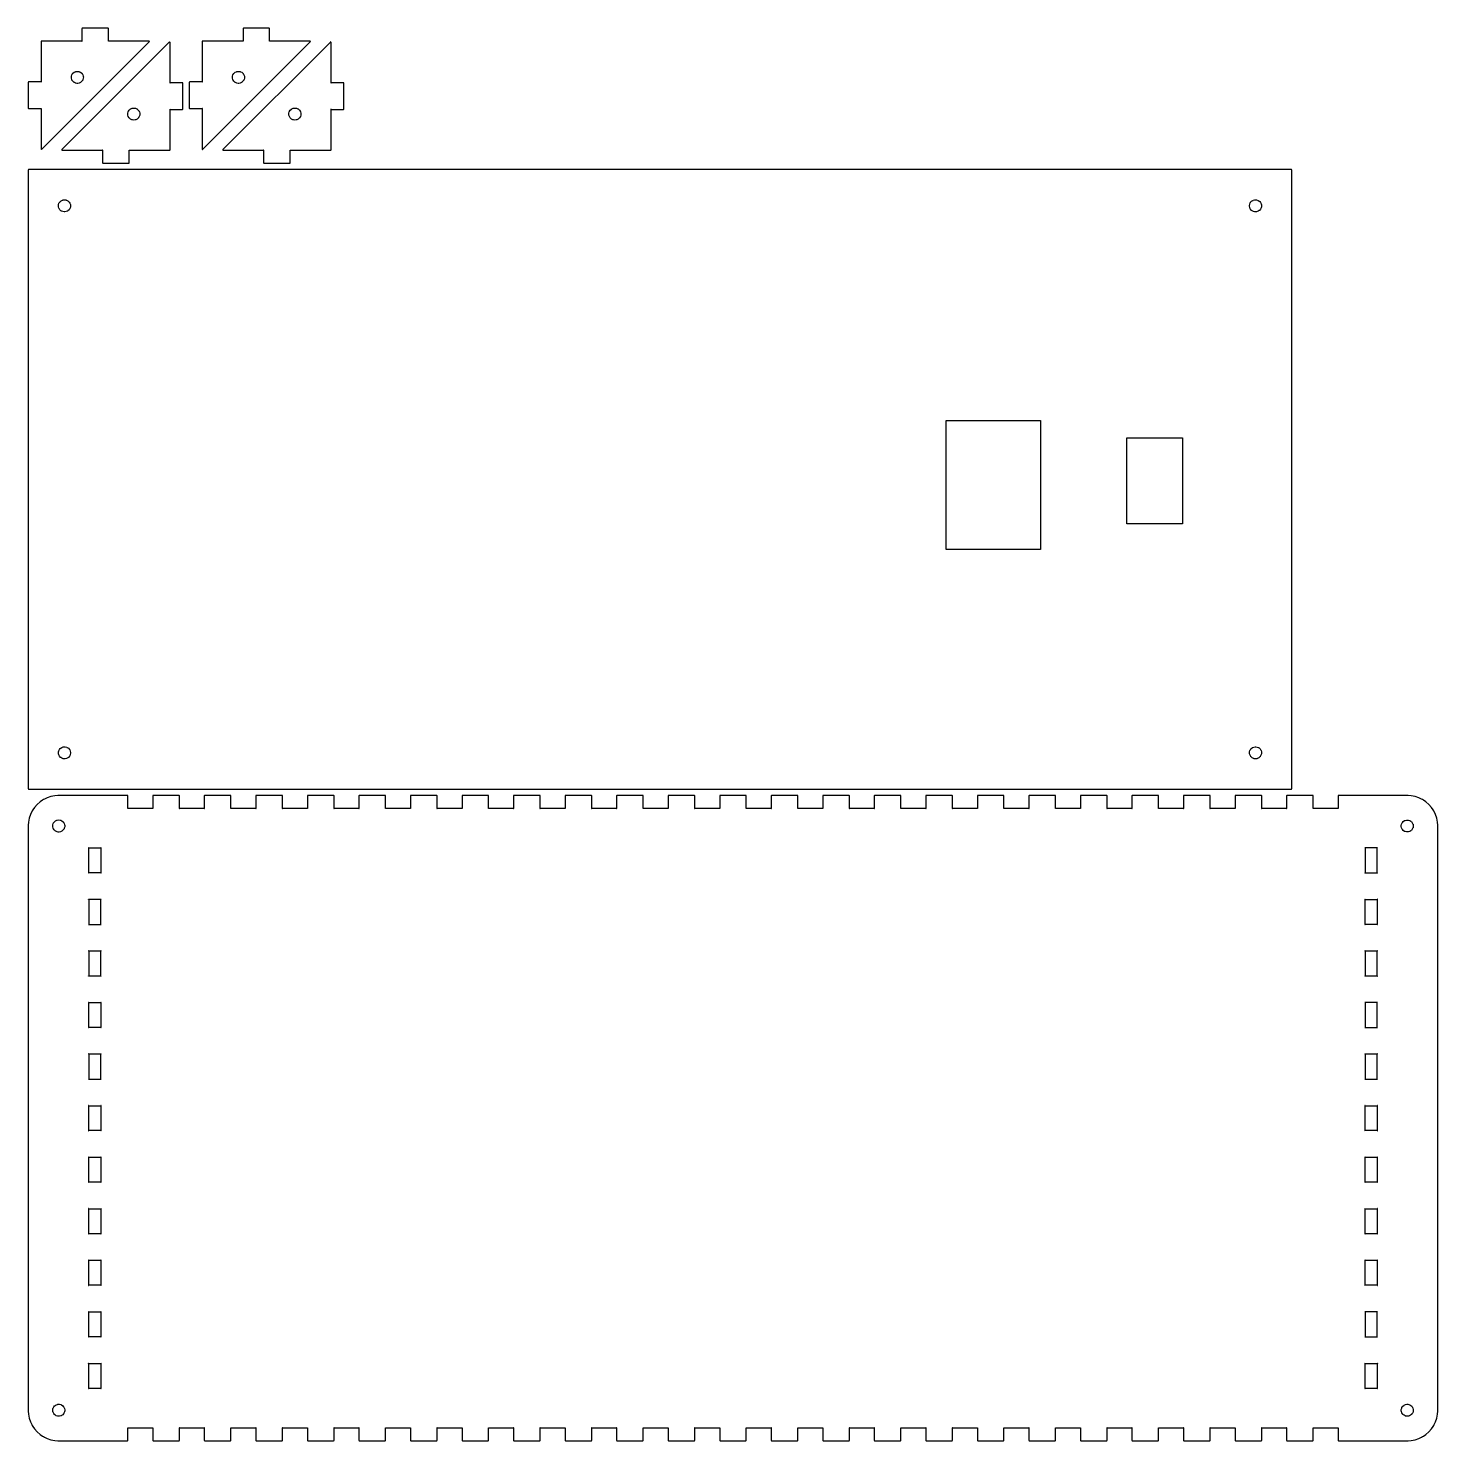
# Model space of a CAD drawing. Header units: millimetres. Extents: x 10 to 462, y 10 to 594.
# Drawn here: x 10 to 338.2, y 265.1 to 593.9 of the extents above; entities that cross this region are included whole.
import ezdxf

# ---------------------------------------------------------------- set-up
doc = ezdxf.new("R2010")
doc.units = ezdxf.units.MM
doc.layers.get('0').update_dxf_attribs({"linetype": 'CONTINUOUS'})

msp = doc.modelspace()

# ---------------------------------------------------------------- linework, layer by layer
for points in [[(13.0101, 581.399), (13.0004, 581.399), (10.0996, 581.399), (10.0817, 581.399), (10.0294, 581.371), (10.0004, 581.318), (10.0004, 581.3), (10.0004, 575.299), (10.0004, 575.285), (10.0294, 575.229), (10.0817, 575.201), (10.0996, 575.201), (13.0004, 575.201), (13.0004, 575.211), (13.0142, 575.243), (13.0376, 575.239), (13.0418, 575.215), (13.0101, 575.201), (13.0004, 575.201), (13.0004, 565.799), (13.0004, 565.785), (13.0294, 565.729), (13.0817, 565.7), (13.0996, 565.7), (13.1175, 565.7), (13.1658, 565.725), (13.1713, 565.729), (38.1702, 590.73), (38.1744, 590.733), (38.1991, 590.783), (38.1991, 590.8), (38.1991, 590.818), (38.1702, 590.871), (38.1166, 590.899), (38.1, 590.899), (28.7004, 590.899), (28.7004, 593.799), (28.7004, 593.82), (28.6701, 593.87), (28.6163, 593.901), (28.5998, 593.901), (22.5998, 593.901), (22.5819, 593.901), (22.5296, 593.87), (22.5006, 593.82), (22.5006, 593.799), (22.5006, 590.899), (22.5006, 590.889), (22.5144, 590.86), (22.5378, 590.864), (22.5419, 590.885), (22.5103, 590.899), (22.5006, 590.899), (13.0996, 590.899), (13.0817, 590.899), (13.0294, 590.871), (13.0004, 590.818), (13.0004, 590.8), (13.0004, 581.399), (13.0004, 581.392), (13.0142, 581.36), (13.0376, 581.364), (13.0418, 581.385)], [(50.6084, 590.899), (50.5905, 590.899), (50.5368, 590.871), (50.5079, 590.818), (50.5079, 590.8), (50.5079, 581.399), (50.5174, 581.399), (50.5492, 581.385), (50.5449, 581.364), (50.5217, 581.36), (50.5079, 581.392), (50.5079, 581.399), (47.6084, 581.399), (47.5904, 581.399), (47.5368, 581.371), (47.5079, 581.318), (47.5079, 581.3), (47.5079, 575.299), (47.5079, 575.285), (47.5368, 575.229), (47.5904, 575.201), (47.6084, 575.201), (50.5079, 575.201), (50.5079, 565.799), (50.5079, 565.785), (50.5368, 565.729), (50.5905, 565.7), (50.6084, 565.7), (50.625, 565.7), (50.6734, 565.725), (50.6786, 565.729), (75.6789, 590.73), (75.6832, 590.733), (75.7079, 590.783), (75.7079, 590.8), (75.7079, 590.818), (75.6789, 590.871), (75.6253, 590.899), (75.6087, 590.899), (66.2079, 590.899), (66.2079, 590.889), (66.1928, 590.86), (66.1705, 590.864), (66.1652, 590.885), (66.197, 590.899), (66.2079, 590.899), (66.2079, 593.799), (66.2079, 593.82), (66.179, 593.87), (66.125, 593.901), (66.1088, 593.901), (60.1087, 593.901), (60.0908, 593.901), (60.0371, 593.87), (60.0082, 593.82), (60.0082, 593.799), (60.0082, 590.899)], [(33.4078, 562.501), (33.4243, 562.501), (33.478, 562.529), (33.5084, 562.585), (33.5084, 562.599), (33.5084, 565.499), (42.908, 565.499), (42.9246, 565.499), (42.9782, 565.531), (43.0086, 565.584), (43.0086, 565.602), (43.0086, 575), (45.908, 575), (45.9246, 575), (45.9782, 575.028), (46.0086, 575.084), (46.0086, 575.098), (46.0086, 581.099), (46.0086, 581.12), (45.9782, 581.17), (45.9246, 581.201), (45.908, 581.201), (43.0086, 581.201), (43.0086, 590.599), (43.0086, 590.617), (42.9782, 590.67), (42.9246, 590.702), (42.908, 590.702), (42.89, 590.702), (42.8417, 590.677), (42.8378, 590.67), (17.8373, 565.672), (17.8318, 565.665), (17.8084, 565.616), (17.8084, 565.602), (17.8084, 565.584), (17.8373, 565.531), (17.8911, 565.499), (17.909, 565.499), (27.3086, 565.499), (27.3086, 562.599), (27.3086, 562.585), (27.3375, 562.529), (27.3899, 562.501), (27.4078, 562.501)], [(28.6577, 590.885), (28.6618, 590.864), (28.6852, 590.86), (28.7004, 590.889), (28.7004, 590.899), (28.6894, 590.899)], [(64.8451, 562.529), (64.8988, 562.501), (64.9168, 562.501), (70.9164, 562.501), (70.933, 562.501), (70.987, 562.529), (71.0173, 562.585), (71.0173, 562.599), (71.0173, 565.499), (71.0173, 565.51), (71.0022, 565.542), (70.9785, 565.538), (70.9747, 565.517), (71.0061, 565.499), (71.0173, 565.499), (80.4168, 565.499), (80.4333, 565.499), (80.487, 565.531), (80.5159, 565.584), (80.5159, 565.602), (80.5159, 575), (80.5159, 575.01), (80.5007, 575.042), (80.4788, 575.038), (80.4732, 575.014), (80.5049, 575), (80.5159, 575), (83.4168, 575), (83.4334, 575), (83.487, 575.028), (83.5159, 575.084), (83.5159, 575.098), (83.5159, 581.099), (83.5159, 581.12), (83.487, 581.17), (83.4334, 581.201), (83.4168, 581.201), (80.5159, 581.201), (80.5159, 590.599), (80.5159, 590.617), (80.487, 590.67), (80.4333, 590.702), (80.4168, 590.702), (80.3988, 590.702), (80.3508, 590.677), (80.3465, 590.67), (55.3462, 565.672), (55.3406, 565.665), (55.3173, 565.616), (55.3173, 565.602), (55.3173, 565.584), (55.3462, 565.531), (55.3985, 565.499), (55.4164, 565.499), (64.8159, 565.499), (64.8159, 562.599), (64.8159, 562.585)], [(60.022, 590.86), (60.0452, 590.864), (60.0495, 590.885), (60.0177, 590.899), (60.0082, 590.899), (60.0082, 590.889)], [(21.8915, 583.791), (22.1905, 583.646), (22.4469, 583.434), (22.491, 583.382), (22.5351, 583.332), (22.7059, 583.046), (22.8093, 582.732), (22.8189, 582.665), (22.8286, 582.598), (22.8189, 582.267), (22.7349, 581.946), (22.7073, 581.886), (22.6784, 581.826), (22.491, 581.551), (22.2457, 581.325), (22.1905, 581.29), (22.1341, 581.251), (21.8267, 581.124), (21.5319, 581.067), (21.434, 581.067), (21.3348, 581.067), (21.0385, 581.124), (20.7326, 581.251), (20.6761, 581.29), (20.6196, 581.325), (20.3743, 581.551), (20.1869, 581.826), (20.1593, 581.886), (20.1304, 581.946), (20.0463, 582.267), (20.0381, 582.598), (20.0477, 582.665), (20.0574, 582.732), (20.1593, 583.046), (20.3316, 583.332), (20.3757, 583.382), (20.4184, 583.434), (20.6761, 583.646), (20.9737, 583.791), (21.0385, 583.808), (21.1019, 583.83), (21.4326, 583.868), (21.7634, 583.83), (21.8281, 583.808)], [(57.8831, 581.551), (57.6957, 581.826), (57.6682, 581.886), (57.6393, 581.946), (57.555, 582.267), (57.5469, 582.598), (57.5564, 582.665), (57.5649, 582.732), (57.6682, 583.046), (57.839, 583.332), (57.8831, 583.382), (57.9272, 583.434), (58.1836, 583.646), (58.4824, 583.791), (58.5474, 583.808), (58.6109, 583.83), (58.9414, 583.868), (59.2709, 583.83), (59.3355, 583.808), (59.399, 583.791), (59.6981, 583.646), (59.9556, 583.434), (59.9997, 583.382), (60.0424, 583.332), (60.2149, 583.046), (60.3179, 582.732), (60.3278, 582.665), (60.3359, 582.598), (60.3264, 582.267), (60.2425, 581.946), (60.2149, 581.886), (60.1857, 581.826), (59.9983, 581.551), (59.7546, 581.325), (59.6981, 581.29), (59.6417, 581.251), (59.3355, 581.124), (59.0391, 581.067), (58.9414, 581.067), (58.8423, 581.067), (58.5459, 581.124), (58.2415, 581.251), (58.1851, 581.29), (58.1283, 581.325)], [(43.0086, 581.201), (42.9976, 581.201), (42.9659, 581.187), (42.9701, 581.163), (42.9934, 581.159), (43.0086, 581.191)], [(80.4788, 581.163), (80.5007, 581.159), (80.5159, 581.191), (80.5159, 581.201), (80.5049, 581.201), (80.4732, 581.187)], [(35.8757, 574.456), (35.96, 574.132), (35.9696, 573.8), (35.9615, 573.733), (35.9516, 573.666), (35.8482, 573.352), (35.6761, 573.07), (35.6334, 573.017), (35.5893, 572.968), (35.3314, 572.756), (35.0325, 572.608), (34.9691, 572.59), (34.9043, 572.572), (34.575, 572.534), (34.2442, 572.572), (34.1809, 572.59), (34.1161, 572.608), (33.8171, 572.756), (33.5607, 572.968), (33.5166, 573.017), (33.4725, 573.07), (33.3003, 573.352), (33.1983, 573.666), (33.1887, 573.733), (33.179, 573.8), (33.1887, 574.132), (33.2727, 574.456), (33.3017, 574.516), (33.3292, 574.576), (33.5166, 574.851), (33.7619, 575.074), (33.8184, 575.109), (33.8749, 575.148), (34.1795, 575.278), (34.4758, 575.335), (34.575, 575.335), (34.6728, 575.335), (34.9691, 575.278), (35.275, 575.148), (35.3314, 575.109), (35.3882, 575.074), (35.632, 574.851), (35.8193, 574.576), (35.8482, 574.516)], [(42.9701, 575.038), (42.9659, 575.014), (42.9976, 575), (43.0086, 575), (43.0086, 575.01), (42.9934, 575.042)], [(50.5079, 575.211), (50.5079, 575.201), (50.5174, 575.201), (50.5492, 575.215), (50.5449, 575.239), (50.5217, 575.243)], [(73.1407, 574.851), (73.328, 574.576), (73.357, 574.516), (73.3848, 574.456), (73.4688, 574.132), (73.4783, 573.8), (73.4688, 573.733), (73.4589, 573.666), (73.3559, 573.352), (73.1848, 573.07), (73.1407, 573.017), (73.0966, 572.968), (72.8405, 572.756), (72.5413, 572.608), (72.4778, 572.59), (72.4133, 572.572), (72.0824, 572.534), (71.7532, 572.572), (71.6897, 572.59), (71.6248, 572.608), (71.326, 572.756), (71.0681, 572.968), (71.0255, 573.017), (70.9814, 573.07), (70.8092, 573.352), (70.7072, 573.666), (70.6974, 573.733), (70.6878, 573.8), (70.6974, 574.132), (70.7817, 574.456), (70.8106, 574.516), (70.8381, 574.576), (71.024, 574.851), (71.2692, 575.074), (71.326, 575.109), (71.3825, 575.148), (71.6883, 575.278), (71.9847, 575.335), (72.0838, 575.335), (72.1815, 575.335), (72.4764, 575.278), (72.7837, 575.148), (72.8405, 575.109), (72.8969, 575.074)], [(27.3182, 565.499), (27.3499, 565.517), (27.3458, 565.538), (27.3224, 565.542), (27.3086, 565.51), (27.3086, 565.499)], [(33.4973, 565.499), (33.5084, 565.499), (33.5084, 565.51), (33.4932, 565.542), (33.4698, 565.538), (33.4657, 565.517)], [(64.8257, 565.499), (64.8575, 565.517), (64.8533, 565.538), (64.83, 565.542), (64.8159, 565.51), (64.8159, 565.499)], [(304.17, 416.832), (304.201, 416.885), (304.201, 416.902), (304.201, 560.899), (304.201, 560.917), (304.17, 560.97), (304.117, 560.998), (304.1, 560.998), (10.0996, 560.998), (10.0817, 560.998), (10.0294, 560.97), (10.0004, 560.917), (10.0004, 560.899), (10.0004, 416.902), (10.0004, 416.885), (10.0294, 416.832), (10.0817, 416.8), (10.0996, 416.8), (304.1, 416.8), (304.117, 416.8)], [(19.1905, 553.745), (19.4469, 553.533), (19.491, 553.484), (19.5351, 553.434), (19.706, 553.148), (19.8093, 552.835), (19.8189, 552.764), (19.8286, 552.7), (19.8189, 552.369), (19.7349, 552.048), (19.7073, 551.984), (19.6784, 551.924), (19.491, 551.649), (19.2471, 551.427), (19.1905, 551.388), (19.1341, 551.353), (18.8268, 551.226), (18.5319, 551.166), (18.434, 551.166), (18.3348, 551.166), (18.0385, 551.226), (17.7326, 551.353), (17.6761, 551.388), (17.6196, 551.427), (17.3743, 551.649), (17.1869, 551.924), (17.1593, 551.984), (17.1304, 552.048), (17.0463, 552.369), (17.0381, 552.7), (17.0477, 552.764), (17.0574, 552.835), (17.1593, 553.148), (17.3316, 553.434), (17.3757, 553.484), (17.4184, 553.533), (17.6761, 553.745), (17.9737, 553.893), (18.0385, 553.911), (18.1019, 553.928), (18.4326, 553.967), (18.7634, 553.928), (18.8281, 553.911), (18.8915, 553.893)], [(294.589, 553.325), (294.624, 553.381), (294.849, 553.625), (295.123, 553.812), (295.185, 553.84), (295.246, 553.868), (295.567, 553.953), (295.898, 553.963), (295.965, 553.953), (296.032, 553.942), (296.347, 553.84), (296.632, 553.667), (296.683, 553.625), (296.733, 553.582), (296.944, 553.325), (297.09, 553.025), (297.109, 552.962), (297.129, 552.898), (297.167, 552.566), (297.129, 552.238), (297.109, 552.171), (297.09, 552.111), (296.944, 551.811), (296.733, 551.554), (296.683, 551.508), (296.632, 551.466), (296.347, 551.293), (296.032, 551.191), (295.965, 551.18), (295.898, 551.173), (295.567, 551.184), (295.246, 551.265), (295.185, 551.293), (295.123, 551.321), (294.849, 551.508), (294.624, 551.755), (294.589, 551.808), (294.551, 551.864), (294.423, 552.171), (294.367, 552.468), (294.367, 552.566), (294.367, 552.665), (294.423, 552.962), (294.551, 553.268)], [(223.7277, 502.555), (245.7277, 502.555), (245.7277, 472.555), (223.7277, 472.555)], [(265.7857, 498.5695), (278.7857, 498.5695), (278.7857, 478.5695), (265.7857, 478.5695)], [(17.5659, 426.335), (17.8511, 426.508), (18.1667, 426.611), (18.2342, 426.618), (18.3003, 426.628), (18.6325, 426.621), (18.9536, 426.537), (19.0155, 426.508), (19.0762, 426.48), (19.3504, 426.293), (19.5737, 426.046), (19.6108, 425.99), (19.6467, 425.933), (19.7762, 425.63), (19.8327, 425.334), (19.8327, 425.235), (19.8327, 425.136), (19.7762, 424.84), (19.6467, 424.533), (19.6108, 424.476), (19.5737, 424.42), (19.3504, 424.176), (19.0762, 423.989), (19.0155, 423.961), (18.9536, 423.933), (18.6325, 423.848), (18.3003, 423.838), (18.2342, 423.848), (18.1667, 423.855), (17.8511, 423.961), (17.5659, 424.131), (17.5162, 424.176), (17.4653, 424.219), (17.2558, 424.476), (17.1083, 424.776), (17.0904, 424.84), (17.0711, 424.903), (17.0326, 425.235), (17.0711, 425.563), (17.0904, 425.626), (17.1083, 425.693), (17.2558, 425.993), (17.4653, 426.247), (17.5162, 426.293)], [(297.162, 425.101), (297.152, 425.034), (297.142, 424.967), (297.04, 424.653), (296.868, 424.367), (296.825, 424.318), (296.781, 424.265), (296.523, 424.057), (296.224, 423.908), (296.161, 423.891), (296.096, 423.873), (295.767, 423.834), (295.436, 423.873), (295.373, 423.891), (295.308, 423.908), (295.009, 424.057), (294.753, 424.265), (294.709, 424.318), (294.665, 424.367), (294.492, 424.653), (294.39, 424.967), (294.381, 425.034), (294.371, 425.101), (294.381, 425.432), (294.465, 425.753), (294.494, 425.817), (294.521, 425.877), (294.709, 426.148), (294.953, 426.374), (295.009, 426.41), (295.065, 426.448), (295.371, 426.579), (295.668, 426.635), (295.767, 426.635), (295.865, 426.635), (296.16, 426.579), (296.467, 426.448), (296.523, 426.41), (296.58, 426.374), (296.824, 426.148), (297.011, 425.877), (297.04, 425.817), (297.068, 425.753), (297.152, 425.432)], [(207, 415.202), (207, 412.298), (207.01, 412.298), (207.042, 412.284), (207.038, 412.263), (207.015, 412.26), (207, 412.291), (207, 412.298), (201.2, 412.298), (201.2, 412.291), (201.185, 412.26), (201.162, 412.263), (201.158, 412.284), (201.19, 412.298), (201.2, 412.298), (201.2, 415.202), (201.2, 415.219), (201.17, 415.269), (201.116, 415.301), (201.1, 415.301), (195.1, 415.301), (195.082, 415.301), (195.03, 415.269), (195.001, 415.219), (195.001, 415.202), (195.001, 412.298), (189.2, 412.298), (189.189, 412.298), (189.158, 412.284), (189.162, 412.263), (189.185, 412.26), (189.2, 412.291), (189.2, 412.298), (189.2, 415.202), (189.2, 415.219), (189.17, 415.269), (189.116, 415.301), (189.1, 415.301), (183.1, 415.301), (183.082, 415.301), (183.028, 415.269), (182.999, 415.219), (182.999, 415.202), (182.999, 412.298), (183.009, 412.298), (183.041, 412.284), (183.037, 412.263), (183.013, 412.26), (182.999, 412.291), (182.999, 412.298), (177.201, 412.298), (177.201, 412.291), (177.185, 412.26), (177.162, 412.263), (177.158, 412.284), (177.19, 412.298), (177.201, 412.298), (177.201, 415.202), (177.201, 415.219), (177.17, 415.269), (177.117, 415.301), (177.1, 415.301), (171.1, 415.301), (171.082, 415.301), (171.028, 415.269), (171, 415.219), (171, 415.202), (171, 412.298), (165.199, 412.298), (165.188, 412.298), (165.156, 412.284), (165.162, 412.263), (165.184, 412.26), (165.199, 412.291), (165.199, 412.298), (165.199, 415.202), (165.199, 415.219), (165.17, 415.269), (165.117, 415.301), (165.1, 415.301), (159.1, 415.301), (159.082, 415.301), (159.03, 415.269), (159.001, 415.219), (159.001, 415.202), (159.001, 412.298), (153.201, 412.298), (153.201, 415.202), (153.201, 415.219), (153.17, 415.269), (153.116, 415.301), (153.1, 415.301), (147.1, 415.301), (147.082, 415.301), (147.028, 415.269), (146.999, 415.219), (146.999, 415.202), (146.999, 412.298), (141.201, 412.298), (141.201, 415.202), (141.201, 415.219), (141.17, 415.269), (141.117, 415.301), (141.1, 415.301), (135.1, 415.301), (135.082, 415.301), (135.029, 415.269), (135, 415.219), (135, 415.202), (135, 412.298), (135, 412.291), (135.013, 412.26), (135.037, 412.263), (135.041, 412.284), (135.009, 412.298), (135, 412.298), (129.199, 412.298), (129.199, 412.291), (129.184, 412.26), (129.162, 412.263), (129.157, 412.284), (129.188, 412.298), (129.199, 412.298), (129.199, 415.202), (129.199, 415.219), (129.17, 415.269), (129.117, 415.301), (129.1, 415.301), (123.1, 415.301), (123.082, 415.301), (123.028, 415.269), (123, 415.219), (123, 415.202), (123, 412.298), (123, 412.291), (123.013, 412.26), (123.037, 412.263), (123.041, 412.284), (123.009, 412.298), (123, 412.298), (117.199, 412.298), (117.199, 412.291), (117.184, 412.26), (117.162, 412.263), (117.157, 412.284), (117.189, 412.298), (117.199, 412.298), (117.199, 415.202), (117.199, 415.219), (117.171, 415.269), (117.117, 415.301), (117.1, 415.301), (111.1, 415.301), (111.082, 415.301), (111.029, 415.269), (111, 415.219), (111, 415.202), (111, 412.298), (111.009, 412.298), (111.041, 412.284), (111.037, 412.263), (111.014, 412.26), (111, 412.291), (111, 412.298), (105.199, 412.298), (105.199, 415.202), (105.199, 415.219), (105.17, 415.269), (105.117, 415.301), (105.1, 415.301), (99.1002, 415.301), (99.0822, 415.301), (99.0286, 415.269), (98.9997, 415.219), (98.9997, 415.202), (98.9997, 412.298), (93.1997, 412.298), (93.1884, 412.298), (93.1566, 412.284), (93.1623, 412.263), (93.1845, 412.26), (93.1997, 412.291), (93.1997, 412.298), (93.1997, 415.202), (93.1997, 415.219), (93.1704, 415.269), (93.1168, 415.301), (93.1002, 415.301), (87.1001, 415.301), (87.0825, 415.301), (87.0285, 415.269), (86.9996, 415.219), (86.9996, 415.202), (86.9996, 412.298), (87.0095, 412.298), (87.0409, 412.284), (87.037, 412.263), (87.0133, 412.26), (86.9996, 412.291), (86.9996, 412.298), (81.1996, 412.298), (81.1886, 412.298), (81.1569, 412.284), (81.1622, 412.263), (81.1844, 412.26), (81.1996, 412.291), (81.1996, 412.298), (81.1996, 415.202), (81.1996, 415.219), (81.1706, 415.269), (81.117, 415.301), (81.1004, 415.301), (75.1004, 415.301), (75.0824, 415.301), (75.0288, 415.269), (74.9999, 415.219), (74.9999, 415.202), (74.9999, 412.298), (74.9999, 412.291), (75.0136, 412.26), (75.0369, 412.263), (75.0411, 412.284), (75.0094, 412.298), (74.9999, 412.298), (69.1995, 412.298), (69.1885, 412.298), (69.1568, 412.284), (69.1624, 412.263), (69.1843, 412.26), (69.1995, 412.291), (69.1995, 412.298), (69.1995, 415.202), (69.1995, 415.219), (69.1706, 415.269), (69.1169, 415.301), (69.1003, 415.301), (63.1003, 415.301), (63.0823, 415.301), (63.0287, 415.269), (62.9998, 415.219), (62.9998, 415.202), (62.9998, 412.298), (57.1997, 412.298), (57.1997, 415.202), (57.1997, 415.219), (57.1708, 415.269), (57.1168, 415.301), (57.1003, 415.301), (51.1006, 415.301), (51.0826, 415.301), (51.0286, 415.269), (50.9997, 415.219), (50.9997, 415.202), (50.9997, 412.298), (45.1997, 412.298), (45.1997, 415.202), (45.1997, 415.219), (45.1707, 415.269), (45.1171, 415.301), (45.1005, 415.301), (39.1005, 415.301), (39.0825, 415.301), (39.0289, 415.269), (38.9999, 415.219), (38.9999, 415.202), (38.9999, 412.298), (33.1997, 412.298), (33.1887, 412.298), (33.157, 412.284), (33.1625, 412.263), (33.1845, 412.26), (33.1997, 412.291), (33.1997, 412.298), (33.1997, 415.202), (33.1997, 415.219), (33.1707, 415.269), (33.117, 415.301), (33.1005, 415.301), (27.1005, 415.301), (17.1001, 415.301), (16.8672, 415.301), (16.1713, 415.237), (15.2618, 415.057), (14.3839, 414.761), (13.7501, 414.464), (13.5503, 414.348), (13.349, 414.232), (12.7758, 413.833), (12.0785, 413.223), (11.468, 412.524), (11.067, 411.949), (10.9513, 411.748), (10.8355, 411.551), (10.5392, 410.916), (10.2416, 410.037), (10.061, 409.13), (10.0004, 408.432), (10.0004, 408.199), (10.0004, 272.2), (10.0004, 271.968), (10.061, 271.272), (10.2416, 270.363), (10.5392, 269.485), (10.8341, 268.851), (10.9513, 268.65), (11.067, 268.45), (11.468, 267.877), (12.0785, 267.179), (12.7758, 266.569), (13.349, 266.168), (13.5503, 266.051), (13.7501, 265.935), (14.3839, 265.64), (15.2618, 265.343), (16.1713, 265.162), (16.8672, 265.1), (17.1001, 265.1), (27.1005, 265.1), (33.1005, 265.1), (33.117, 265.1), (33.1707, 265.129), (33.1997, 265.183), (33.1997, 265.199), (33.1997, 268.1), (38.9999, 268.1), (38.9999, 268.111), (39.0137, 268.143), (39.037, 268.139), (39.0412, 268.115), (39.0095, 268.1), (38.9999, 268.1), (38.9999, 265.199), (38.9999, 265.183), (39.0289, 265.129), (39.0825, 265.1), (39.1005, 265.1), (45.1005, 265.1), (45.1171, 265.1), (45.1707, 265.129), (45.1997, 265.183), (45.1997, 265.199), (45.1997, 268.1), (50.9997, 268.1), (50.9997, 268.111), (51.0134, 268.143), (51.0371, 268.139), (51.0413, 268.115), (51.0095, 268.1), (50.9997, 268.1), (50.9997, 265.199), (50.9997, 265.183), (51.0286, 265.129), (51.0826, 265.1), (51.1006, 265.1), (57.1003, 265.1), (57.1168, 265.1), (57.1708, 265.129), (57.1997, 265.183), (57.1997, 265.199), (57.1997, 268.1), (57.1885, 268.1), (57.1571, 268.115), (57.1623, 268.139), (57.1846, 268.143), (57.1997, 268.111), (57.1997, 268.1), (62.9998, 268.1), (62.9998, 265.199), (62.9998, 265.183), (63.0287, 265.129), (63.0823, 265.1), (63.1003, 265.1), (69.1003, 265.1), (69.1169, 265.1), (69.1706, 265.129), (69.1995, 265.183), (69.1995, 265.199), (69.1995, 268.1), (69.1885, 268.1), (69.1568, 268.115), (69.1624, 268.139), (69.1843, 268.143), (69.1995, 268.111), (69.1995, 268.1), (74.9999, 268.1), (74.9999, 268.111), (75.0136, 268.143), (75.0369, 268.139), (75.0411, 268.115), (75.0094, 268.1), (74.9999, 268.1), (74.9999, 265.199), (74.9999, 265.183), (75.0288, 265.129), (75.0824, 265.1), (75.1004, 265.1), (81.1004, 265.1), (81.117, 265.1), (81.1706, 265.129), (81.1996, 265.183), (81.1996, 265.199), (81.1996, 268.1), (81.1886, 268.1), (81.1569, 268.115), (81.1622, 268.139), (81.1844, 268.143), (81.1996, 268.111), (81.1996, 268.1), (86.9996, 268.1), (86.9996, 268.111), (87.0133, 268.143), (87.037, 268.139), (87.0409, 268.115), (87.0095, 268.1), (86.9996, 268.1), (86.9996, 265.199), (86.9996, 265.183), (87.0285, 265.129), (87.0825, 265.1), (87.1001, 265.1), (93.1002, 265.1), (93.1168, 265.1), (93.1704, 265.129), (93.1997, 265.183), (93.1997, 265.199), (93.1997, 268.1), (93.1884, 268.1), (93.1566, 268.115), (93.1623, 268.139), (93.1845, 268.143), (93.1997, 268.111), (93.1997, 268.1), (98.9997, 268.1), (99.0092, 268.1), (99.041, 268.115), (99.0367, 268.139), (99.0134, 268.143), (98.9997, 268.111), (98.9997, 268.1), (98.9997, 265.199), (98.9997, 265.183), (99.0286, 265.129), (99.0822, 265.1), (99.1002, 265.1), (105.1, 265.1), (105.117, 265.1), (105.17, 265.129), (105.199, 265.183), (105.199, 265.199), (105.199, 268.1), (105.188, 268.1), (105.157, 268.115), (105.162, 268.139), (105.184, 268.143), (105.199, 268.111), (105.199, 268.1), (111, 268.1), (111, 265.199), (111, 265.183), (111.029, 265.129), (111.082, 265.1), (111.1, 265.1), (117.1, 265.1), (117.117, 265.1), (117.171, 265.129), (117.199, 265.183), (117.199, 265.199), (117.199, 268.1), (117.199, 268.111), (117.184, 268.143), (117.162, 268.139), (117.157, 268.115), (117.189, 268.1), (117.199, 268.1), (123, 268.1), (123, 265.199), (123, 265.183), (123.028, 265.129), (123.082, 265.1), (123.1, 265.1), (129.1, 265.1), (129.117, 265.1), (129.17, 265.129), (129.199, 265.183), (129.199, 265.199), (129.199, 268.1), (135, 268.1), (135.009, 268.1), (135.041, 268.115), (135.037, 268.139), (135.013, 268.143), (135, 268.111), (135, 268.1), (135, 265.199), (135, 265.183), (135.029, 265.129), (135.082, 265.1), (135.1, 265.1), (141.1, 265.1), (141.117, 265.1), (141.17, 265.129), (141.201, 265.183), (141.201, 265.199), (141.201, 268.1), (141.19, 268.1), (141.158, 268.115), (141.162, 268.139), (141.186, 268.143), (141.201, 268.111), (141.201, 268.1), (146.999, 268.1), (147.009, 268.1), (147.041, 268.115), (147.037, 268.139), (147.013, 268.143), (146.999, 268.111), (146.999, 268.1), (146.999, 265.199), (146.999, 265.183), (147.028, 265.129), (147.082, 265.1), (147.1, 265.1), (153.1, 265.1), (153.116, 265.1), (153.17, 265.129), (153.201, 265.183), (153.201, 265.199), (153.201, 268.1), (159.001, 268.1), (159.001, 265.199), (159.001, 265.183), (159.03, 265.129), (159.082, 265.1), (159.1, 265.1), (165.1, 265.1), (165.117, 265.1), (165.17, 265.129), (165.199, 265.183), (165.199, 265.199), (165.199, 268.1), (171, 268.1), (171, 265.199), (171, 265.183), (171.028, 265.129), (171.082, 265.1), (171.1, 265.1), (177.1, 265.1), (177.117, 265.1), (177.17, 265.129), (177.201, 265.183), (177.201, 265.199), (177.201, 268.1), (177.201, 268.111), (177.185, 268.143), (177.162, 268.139), (177.158, 268.115), (177.19, 268.1), (177.201, 268.1), (182.999, 268.1), (182.999, 268.111), (183.013, 268.143), (183.037, 268.139), (183.041, 268.115), (183.009, 268.1), (182.999, 268.1), (182.999, 265.199), (182.999, 265.183), (183.028, 265.129), (183.082, 265.1), (183.1, 265.1), (189.1, 265.1), (189.116, 265.1), (189.17, 265.129), (189.2, 265.183), (189.2, 265.199), (189.2, 268.1), (195.001, 268.1), (195.01, 268.1), (195.042, 268.115), (195.038, 268.139), (195.014, 268.143), (195.001, 268.111), (195.001, 268.1), (195.001, 265.199), (195.001, 265.183), (195.03, 265.129), (195.082, 265.1), (195.1, 265.1), (201.1, 265.1), (201.116, 265.1), (201.17, 265.129), (201.2, 265.183), (201.2, 265.199), (201.2, 268.1), (201.2, 268.111), (201.185, 268.143), (201.162, 268.139), (201.158, 268.115), (201.19, 268.1), (201.2, 268.1), (207, 268.1), (207.01, 268.1), (207.042, 268.115), (207.038, 268.139), (207.015, 268.143), (207, 268.111), (207, 268.1), (207, 265.199), (207, 265.183), (207.029, 265.129), (207.082, 265.1), (207.1, 265.1), (213.1, 265.1), (213.116, 265.1), (213.17, 265.129), (213.201, 265.183), (213.201, 265.199), (213.201, 268.1), (213.201, 268.111), (213.185, 268.143), (213.162, 268.139), (213.158, 268.115), (213.189, 268.1), (213.201, 268.1), (218.999, 268.1), (218.999, 268.111), (219.013, 268.143), (219.037, 268.139), (219.04, 268.115), (219.009, 268.1), (218.999, 268.1), (218.999, 265.199), (218.999, 265.183), (219.028, 265.129), (219.082, 265.1), (219.1, 265.1), (225.1, 265.1), (225.116, 265.1), (225.17, 265.129), (225.2, 265.183), (225.2, 265.199), (225.2, 268.1), (225.2, 268.111), (225.185, 268.143), (225.162, 268.139), (225.158, 268.115), (225.189, 268.1), (225.2, 268.1), (231.001, 268.1), (231.01, 268.1), (231.042, 268.115), (231.038, 268.139), (231.014, 268.143), (231.001, 268.111), (231.001, 268.1), (231.001, 265.199), (231.001, 265.183), (231.03, 265.129), (231.082, 265.1), (231.1, 265.1), (237.1, 265.1), (237.116, 265.1), (237.17, 265.129), (237.2, 265.183), (237.2, 265.199), (237.2, 268.1), (237.2, 268.111), (237.185, 268.143), (237.162, 268.139), (237.158, 268.115), (237.189, 268.1), (237.2, 268.1), (243, 268.1), (243.01, 268.1), (243.042, 268.115), (243.038, 268.139), (243.014, 268.143), (243, 268.111), (243, 268.1), (243, 265.199), (243, 265.183), (243.029, 265.129), (243.082, 265.1), (243.1, 265.1), (249.1, 265.1), (249.116, 265.1), (249.17, 265.129), (249.2, 265.183), (249.2, 265.199), (249.2, 268.1), (255, 268.1), (255, 265.199), (255, 265.183), (255.029, 265.129), (255.082, 265.1), (255.1, 265.1), (261.1, 265.1), (261.116, 265.1), (261.17, 265.129), (261.2, 265.183), (261.2, 265.199), (261.2, 268.1), (267.001, 268.1), (267.001, 268.111), (267.014, 268.143), (267.038, 268.139), (267.042, 268.115), (267.01, 268.1), (267.001, 268.1), (267.001, 265.199), (267.001, 265.183), (267.03, 265.129), (267.082, 265.1), (267.1, 265.1), (273.1, 265.1), (273.116, 265.1), (273.17, 265.129), (273.2, 265.183), (273.2, 265.199), (273.2, 268.1), (279, 268.1), (279, 268.111), (279.014, 268.143), (279.038, 268.139), (279.042, 268.115), (279.01, 268.1), (279, 268.1), (279, 265.199), (279, 265.183), (279.029, 265.129), (279.082, 265.1), (279.099, 265.1), (285.099, 265.1), (285.116, 265.1), (285.17, 265.129), (285.2, 265.183), (285.2, 265.199), (285.2, 268.1), (291, 268.1), (291, 268.111), (291.014, 268.143), (291.037, 268.139), (291.042, 268.115), (291.01, 268.1), (291, 268.1), (291, 265.199), (291, 265.183), (291.029, 265.129), (291.082, 265.1), (291.1, 265.1), (297.1, 265.1), (297.116, 265.1), (297.17, 265.129), (297.2, 265.183), (297.2, 265.199), (297.2, 268.1), (297.2, 268.111), (297.185, 268.143), (297.162, 268.139), (297.157, 268.115), (297.189, 268.1), (297.2, 268.1), (303, 268.1), (303, 268.111), (303.014, 268.143), (303.038, 268.139), (303.042, 268.115), (303.01, 268.1), (303, 268.1), (303, 265.199), (303, 265.183), (303.029, 265.129), (303.082, 265.1), (303.1, 265.1), (309.1, 265.1), (309.116, 265.1), (309.17, 265.129), (309.2, 265.183), (309.2, 265.199), (309.2, 268.1), (309.2, 268.111), (309.185, 268.143), (309.161, 268.139), (309.158, 268.115), (309.189, 268.1), (309.2, 268.1), (315, 268.1), (315, 268.111), (315.014, 268.143), (315.038, 268.139), (315.041, 268.115), (315.01, 268.1), (315, 268.1), (315, 265.199), (315, 265.183), (315.029, 265.129), (315.082, 265.1), (315.099, 265.1), (321.099, 265.1), (331.1, 265.1), (331.331, 265.1), (332.029, 265.162), (332.937, 265.343), (333.815, 265.64), (334.449, 265.935), (334.65, 266.051), (334.85, 266.167), (335.423, 266.569), (336.12, 267.179), (336.731, 267.877), (337.133, 268.45), (337.248, 268.65), (337.365, 268.851), (337.659, 269.485), (337.957, 270.363), (338.138, 271.272), (338.2, 271.968), (338.2, 272.2), (338.2, 408.199), (338.2, 408.432), (338.138, 409.13), (337.957, 410.037), (337.659, 410.916), (337.365, 411.551), (337.248, 411.748), (337.133, 411.949), (336.731, 412.524), (336.12, 413.223), (335.423, 413.833), (334.85, 414.232), (334.65, 414.348), (334.449, 414.464), (333.815, 414.761), (332.937, 415.057), (332.029, 415.237), (331.331, 415.301), (331.1, 415.301), (321.099, 415.301), (315.099, 415.301), (315.082, 415.301), (315.029, 415.269), (315, 415.219), (315, 415.202), (315, 412.298), (315, 412.291), (315.014, 412.26), (315.038, 412.263), (315.041, 412.284), (315.01, 412.298), (315, 412.298), (309.2, 412.298), (309.2, 415.202), (309.2, 415.219), (309.17, 415.269), (309.116, 415.301), (309.1, 415.301), (303.1, 415.301), (303.082, 415.301), (303.029, 415.269), (303, 415.219), (303, 415.202), (303, 412.298), (297.2, 412.298), (297.2, 412.291), (297.185, 412.26), (297.162, 412.263), (297.157, 412.284), (297.189, 412.298), (297.2, 412.298), (297.2, 415.202), (297.2, 415.219), (297.17, 415.269), (297.116, 415.301), (297.1, 415.301), (291.1, 415.301), (291.082, 415.301), (291.029, 415.269), (291, 415.219), (291, 415.202), (291, 412.298), (291, 412.291), (291.014, 412.26), (291.037, 412.263), (291.042, 412.284), (291.01, 412.298), (291, 412.298), (285.2, 412.298), (285.189, 412.298), (285.157, 412.284), (285.162, 412.263), (285.185, 412.26), (285.2, 412.291), (285.2, 412.298), (285.2, 415.202), (285.2, 415.219), (285.17, 415.269), (285.116, 415.301), (285.099, 415.301), (279.099, 415.301), (279.082, 415.301), (279.029, 415.269), (279, 415.219), (279, 415.202), (279, 412.298), (279, 412.291), (279.014, 412.26), (279.038, 412.263), (279.042, 412.284), (279.01, 412.298), (279, 412.298), (273.2, 412.298), (273.2, 412.291), (273.185, 412.26), (273.161, 412.263), (273.158, 412.284), (273.189, 412.298), (273.2, 412.298), (273.2, 415.202), (273.2, 415.219), (273.17, 415.269), (273.116, 415.301), (273.1, 415.301), (267.1, 415.301), (267.082, 415.301), (267.03, 415.269), (267.001, 415.219), (267.001, 415.202), (267.001, 412.298), (267.01, 412.298), (267.042, 412.284), (267.038, 412.263), (267.014, 412.26), (267.001, 412.291), (267.001, 412.298), (261.2, 412.298), (261.2, 415.202), (261.2, 415.219), (261.17, 415.269), (261.116, 415.301), (261.1, 415.301), (255.1, 415.301), (255.082, 415.301), (255.029, 415.269), (255, 415.219), (255, 415.202), (255, 412.298), (249.2, 412.298), (249.189, 412.298), (249.157, 412.284), (249.162, 412.263), (249.185, 412.26), (249.2, 412.291), (249.2, 412.298), (249.2, 415.202), (249.2, 415.219), (249.17, 415.269), (249.116, 415.301), (249.1, 415.301), (243.1, 415.301), (243.082, 415.301), (243.029, 415.269), (243, 415.219), (243, 415.202), (243, 412.298), (243.01, 412.298), (243.042, 412.284), (243.038, 412.263), (243.014, 412.26), (243, 412.291), (243, 412.298), (237.2, 412.298), (237.2, 415.202), (237.2, 415.219), (237.17, 415.269), (237.116, 415.301), (237.1, 415.301), (231.1, 415.301), (231.082, 415.301), (231.03, 415.269), (231.001, 415.219), (231.001, 415.202), (231.001, 412.298), (231.01, 412.298), (231.042, 412.284), (231.038, 412.263), (231.014, 412.26), (231.001, 412.291), (231.001, 412.298), (225.2, 412.298), (225.189, 412.298), (225.158, 412.284), (225.162, 412.263), (225.185, 412.26), (225.2, 412.291), (225.2, 412.298), (225.2, 415.202), (225.2, 415.219), (225.17, 415.269), (225.116, 415.301), (225.1, 415.301), (219.1, 415.301), (219.082, 415.301), (219.028, 415.269), (218.999, 415.219), (218.999, 415.202), (218.999, 412.298), (218.999, 412.291), (219.013, 412.26), (219.037, 412.263), (219.04, 412.284), (219.009, 412.298), (218.999, 412.298), (213.201, 412.298), (213.189, 412.298), (213.158, 412.284), (213.162, 412.263), (213.185, 412.26), (213.201, 412.291), (213.201, 412.298), (213.201, 415.202), (213.201, 415.219), (213.17, 415.269), (213.116, 415.301), (213.1, 415.301), (207.1, 415.301), (207.082, 415.301), (207.029, 415.269), (207, 415.219)], [(39.0412, 412.284), (39.0095, 412.298), (38.9999, 412.298), (38.9999, 412.291), (39.0137, 412.26), (39.037, 412.263)], [(45.1997, 412.298), (45.1887, 412.298), (45.157, 412.284), (45.1626, 412.263), (45.1845, 412.26), (45.1997, 412.291)], [(51.0371, 412.263), (51.0413, 412.284), (51.0095, 412.298), (50.9997, 412.298), (50.9997, 412.291), (51.0134, 412.26)], [(57.1997, 412.291), (57.1997, 412.298), (57.1885, 412.298), (57.1571, 412.284), (57.1623, 412.263), (57.1846, 412.26)], [(63.0093, 412.298), (62.9998, 412.298), (62.9998, 412.291), (63.0135, 412.26), (63.0372, 412.263), (63.041, 412.284)], [(98.9997, 412.298), (98.9997, 412.291), (99.0134, 412.26), (99.0367, 412.263), (99.041, 412.284), (99.0092, 412.298)], [(105.157, 412.284), (105.162, 412.263), (105.184, 412.26), (105.199, 412.291), (105.199, 412.298), (105.188, 412.298)], [(141.19, 412.298), (141.158, 412.284), (141.162, 412.263), (141.186, 412.26), (141.201, 412.291), (141.201, 412.298)], [(146.999, 412.298), (146.999, 412.291), (147.013, 412.26), (147.037, 412.263), (147.041, 412.284), (147.009, 412.298)], [(153.201, 412.298), (153.19, 412.298), (153.158, 412.284), (153.162, 412.263), (153.186, 412.26), (153.201, 412.291)], [(159.01, 412.298), (159.001, 412.298), (159.001, 412.291), (159.015, 412.26), (159.038, 412.263), (159.042, 412.284)], [(171, 412.298), (171, 412.291), (171.013, 412.26), (171.037, 412.263), (171.041, 412.284), (171.009, 412.298)], [(195.014, 412.26), (195.038, 412.263), (195.042, 412.284), (195.01, 412.298), (195.001, 412.298), (195.001, 412.291)], [(237.2, 412.291), (237.2, 412.298), (237.189, 412.298), (237.158, 412.284), (237.162, 412.263), (237.185, 412.26)], [(255, 412.298), (255, 412.291), (255.014, 412.26), (255.038, 412.263), (255.042, 412.284), (255.01, 412.298)], [(261.2, 412.298), (261.189, 412.298), (261.158, 412.284), (261.162, 412.263), (261.185, 412.26), (261.2, 412.291)], [(303.01, 412.298), (303, 412.298), (303, 412.291), (303.014, 412.26), (303.038, 412.263), (303.042, 412.284)], [(309.185, 412.26), (309.2, 412.291), (309.2, 412.298), (309.189, 412.298), (309.158, 412.284), (309.161, 412.263)], [(17.0009, 406.799), (16.7046, 406.859), (16.4, 406.986), (16.3435, 407.024), (16.287, 407.06), (16.0418, 407.282), (15.8543, 407.557), (15.8268, 407.617), (15.7978, 407.681), (15.7138, 408.002), (15.7041, 408.333), (15.7138, 408.4), (15.7234, 408.467), (15.8254, 408.781), (15.9977, 409.067), (16.0418, 409.116), (16.0859, 409.166), (16.3421, 409.377), (16.6412, 409.526), (16.706, 409.543), (16.7694, 409.561), (17.1001, 409.6), (17.4294, 409.561), (17.4942, 409.543), (17.5576, 409.526), (17.8566, 409.377), (18.1143, 409.166), (18.1584, 409.116), (18.2011, 409.067), (18.3734, 408.781), (18.4767, 408.467), (18.4864, 408.4), (18.4947, 408.333), (18.485, 408.002), (18.401, 407.681), (18.3734, 407.617), (18.3444, 407.557), (18.157, 407.282), (17.9131, 407.06), (17.8566, 407.024), (17.8001, 406.986), (17.4942, 406.859), (17.1979, 406.799), (17.1001, 406.799)], [(329.7, 408.199), (329.7, 408.298), (329.756, 408.594), (329.886, 408.901), (329.923, 408.958), (329.959, 409.014), (330.183, 409.257), (330.456, 409.444), (330.518, 409.473), (330.579, 409.501), (330.9, 409.586), (331.232, 409.596), (331.3, 409.586), (331.366, 409.575), (331.68, 409.473), (331.965, 409.303), (332.016, 409.257), (332.067, 409.215), (332.277, 408.958), (332.424, 408.658), (332.443, 408.594), (332.461, 408.531), (332.5, 408.199), (332.461, 407.871), (332.443, 407.804), (332.424, 407.741), (332.277, 407.444), (332.067, 407.187), (332.016, 407.141), (331.965, 407.098), (331.68, 406.926), (331.366, 406.823), (331.3, 406.816), (331.232, 406.806), (330.9, 406.816), (330.579, 406.897), (330.518, 406.926), (330.456, 406.954), (330.183, 407.144), (329.959, 407.388), (329.923, 407.444), (329.886, 407.501), (329.756, 407.808), (329.7, 408.1)], [(24.0578, 403.116), (24.0895, 403.098), (24.1005, 403.098), (24.1005, 403.112), (24.0853, 403.144), (24.0619, 403.137)], [(26.9007, 403.098), (26.9007, 397.298), (26.9007, 397.291), (26.9145, 397.26), (26.9379, 397.263), (26.942, 397.284), (26.9103, 397.298), (26.9007, 397.298), (24.1005, 397.298), (24.1005, 400.202), (24.1005, 403.098)], [(26.9379, 403.137), (26.9145, 403.144), (26.9007, 403.112), (26.9007, 403.098), (26.9103, 403.098), (26.942, 403.116)], [(321.29, 403.098), (321.3, 403.098), (321.3, 397.298), (321.3, 397.291), (321.285, 397.26), (321.262, 397.263), (321.258, 397.284), (321.29, 397.298), (321.3, 397.298), (324.101, 397.298), (324.101, 400.202), (324.101, 403.098), (321.3, 403.098), (321.3, 403.112), (321.285, 403.144), (321.262, 403.137), (321.258, 403.116)], [(324.101, 403.098), (324.11, 403.098), (324.142, 403.116), (324.138, 403.137), (324.115, 403.144), (324.101, 403.112)], [(24.0619, 397.263), (24.0853, 397.26), (24.1005, 397.291), (24.1005, 397.298), (24.0895, 397.298), (24.0578, 397.284)], [(324.11, 397.298), (324.101, 397.298), (324.101, 397.291), (324.115, 397.26), (324.138, 397.263), (324.142, 397.284)], [(26.9379, 385.262), (26.942, 385.286), (26.9103, 385.3), (26.9007, 385.3), (26.9007, 391.1), (26.9007, 391.111), (26.9145, 391.142), (26.9379, 391.139), (26.942, 391.114), (26.9103, 391.1), (26.9007, 391.1), (24.1005, 391.1), (24.0895, 391.1), (24.0578, 391.114), (24.0619, 391.139), (24.0853, 391.142), (24.1005, 391.111), (24.1005, 391.1), (24.1005, 388.2), (24.1005, 385.3), (26.9007, 385.3), (26.9007, 385.29), (26.9145, 385.258)], [(324.101, 388.2), (324.101, 385.3), (321.3, 385.3), (321.3, 385.29), (321.285, 385.258), (321.262, 385.262), (321.258, 385.286), (321.29, 385.3), (321.3, 385.3), (321.3, 391.1), (321.29, 391.1), (321.258, 391.114), (321.262, 391.139), (321.285, 391.142), (321.3, 391.111), (321.3, 391.1), (324.101, 391.1)], [(324.11, 391.1), (324.142, 391.114), (324.138, 391.139), (324.115, 391.142), (324.101, 391.111), (324.101, 391.1)], [(24.0853, 385.258), (24.1005, 385.29), (24.1005, 385.3), (24.0895, 385.3), (24.0578, 385.286), (24.0619, 385.262)], [(324.101, 385.29), (324.115, 385.258), (324.138, 385.262), (324.142, 385.286), (324.11, 385.3), (324.101, 385.3)], [(24.1005, 379.099), (24.1005, 379.109), (24.0853, 379.141), (24.0619, 379.137), (24.0578, 379.116), (24.0895, 379.099)], [(26.9379, 379.137), (26.9145, 379.141), (26.9007, 379.109), (26.9007, 379.099), (24.1005, 379.099), (24.1005, 376.199), (24.1005, 373.299), (24.1005, 373.288), (24.0853, 373.257), (24.0619, 373.264), (24.0578, 373.285), (24.0895, 373.299), (24.1005, 373.299), (26.9007, 373.299), (26.9103, 373.299), (26.942, 373.285), (26.9379, 373.264), (26.9145, 373.257), (26.9007, 373.288), (26.9007, 373.299), (26.9007, 379.099), (26.9103, 379.099), (26.942, 379.116)], [(321.29, 379.099), (321.3, 379.099), (321.3, 379.109), (321.285, 379.141), (321.262, 379.137), (321.258, 379.116)], [(324.142, 379.116), (324.138, 379.137), (324.115, 379.141), (324.101, 379.109), (324.101, 379.099), (321.3, 379.099), (321.3, 373.299), (321.29, 373.299), (321.258, 373.285), (321.262, 373.264), (321.285, 373.257), (321.3, 373.288), (321.3, 373.299), (324.101, 373.299), (324.101, 373.288), (324.115, 373.257), (324.138, 373.264), (324.142, 373.285), (324.11, 373.299), (324.101, 373.299), (324.101, 376.199), (324.101, 379.099), (324.11, 379.099)], [(24.1005, 367.101), (24.1005, 367.111), (24.0853, 367.143), (24.0619, 367.139), (24.0578, 367.115), (24.0895, 367.101)], [(26.9007, 361.301), (24.1005, 361.301), (24.1005, 364.201), (24.1005, 367.101), (26.9007, 367.101), (26.9007, 367.111), (26.9145, 367.143), (26.9379, 367.139), (26.942, 367.115), (26.9103, 367.101), (26.9007, 367.101)], [(321.3, 367.111), (321.285, 367.143), (321.262, 367.139), (321.258, 367.115), (321.29, 367.101), (321.3, 367.101), (321.3, 361.301), (321.3, 361.29), (321.285, 361.259), (321.262, 361.262), (321.258, 361.287), (321.29, 361.301), (321.3, 361.301), (324.101, 361.301), (324.101, 364.201), (324.101, 367.101), (321.3, 367.101)], [(324.101, 367.101), (324.11, 367.101), (324.142, 367.115), (324.138, 367.139), (324.115, 367.143), (324.101, 367.111)], [(24.0619, 361.262), (24.0853, 361.259), (24.1005, 361.29), (24.1005, 361.301), (24.0895, 361.301), (24.0578, 361.287)], [(26.9145, 361.259), (26.9379, 361.262), (26.942, 361.287), (26.9103, 361.301), (26.9007, 361.301), (26.9007, 361.29)], [(324.101, 361.301), (324.101, 361.29), (324.115, 361.259), (324.138, 361.262), (324.142, 361.287), (324.11, 361.301)], [(24.0895, 355.099), (24.1005, 355.099), (24.1005, 355.11), (24.0853, 355.141), (24.0619, 355.138), (24.0578, 355.117)], [(24.0853, 349.258), (24.1005, 349.29), (24.1005, 349.3), (26.9007, 349.3), (26.9007, 349.29), (26.9145, 349.258), (26.9379, 349.262), (26.942, 349.286), (26.9103, 349.3), (26.9007, 349.3), (26.9007, 355.099), (26.9103, 355.099), (26.942, 355.117), (26.9379, 355.138), (26.9145, 355.141), (26.9007, 355.11), (26.9007, 355.099), (24.1005, 355.099), (24.1005, 352.2), (24.1005, 349.3), (24.0895, 349.3), (24.0578, 349.286), (24.0619, 349.262)], [(321.3, 355.11), (321.285, 355.141), (321.262, 355.138), (321.258, 355.117), (321.29, 355.099), (321.3, 355.099)], [(324.115, 355.141), (324.101, 355.11), (324.101, 355.099), (321.3, 355.099), (321.3, 349.3), (324.101, 349.3), (324.101, 352.2), (324.101, 355.099), (324.11, 355.099), (324.142, 355.117), (324.138, 355.138)], [(321.3, 349.3), (321.29, 349.3), (321.258, 349.286), (321.262, 349.262), (321.285, 349.258), (321.3, 349.29)], [(324.101, 349.29), (324.115, 349.258), (324.138, 349.262), (324.142, 349.286), (324.11, 349.3), (324.101, 349.3)], [(24.0619, 337.263), (24.0853, 337.258), (24.1005, 337.29), (24.1005, 337.3), (24.1005, 340.201), (24.1005, 343.1), (24.1005, 343.111), (24.0853, 343.143), (24.0619, 343.138), (24.0578, 343.115), (24.0895, 343.1), (24.1005, 343.1), (26.9007, 343.1), (26.9007, 337.3), (26.9103, 337.3), (26.942, 337.286), (26.9379, 337.263), (26.9145, 337.258), (26.9007, 337.29), (26.9007, 337.3), (24.1005, 337.3), (24.0895, 337.3), (24.0578, 337.286)], [(26.9007, 343.1), (26.9103, 343.1), (26.942, 343.115), (26.9379, 343.138), (26.9145, 343.143), (26.9007, 343.111)], [(321.3, 343.111), (321.285, 343.143), (321.262, 343.138), (321.258, 343.115), (321.29, 343.1), (321.3, 343.1)], [(324.101, 340.201), (324.101, 337.3), (321.3, 337.3), (321.29, 337.3), (321.258, 337.286), (321.262, 337.263), (321.285, 337.258), (321.3, 337.29), (321.3, 337.3), (321.3, 343.1), (324.101, 343.1)], [(324.142, 343.115), (324.138, 343.138), (324.115, 343.143), (324.101, 343.111), (324.101, 343.1), (324.11, 343.1)], [(324.11, 337.3), (324.101, 337.3), (324.101, 337.29), (324.115, 337.258), (324.138, 337.263), (324.142, 337.286)], [(24.1005, 331.1), (24.1005, 331.111), (24.0853, 331.143), (24.0619, 331.138), (24.0578, 331.115), (24.0895, 331.1)], [(24.1005, 328.2), (24.1005, 331.1), (26.9007, 331.1), (26.9007, 331.111), (26.9145, 331.143), (26.9379, 331.138), (26.942, 331.115), (26.9103, 331.1), (26.9007, 331.1), (26.9007, 325.3), (26.9007, 325.29), (26.9145, 325.258), (26.9379, 325.263), (26.942, 325.286), (26.9103, 325.3), (26.9007, 325.3), (24.1005, 325.3)], [(321.285, 331.143), (321.262, 331.138), (321.258, 331.115), (321.29, 331.1), (321.3, 331.1), (321.3, 331.111)], [(324.138, 325.263), (324.142, 325.286), (324.11, 325.3), (324.101, 325.3), (321.3, 325.3), (321.3, 331.1), (324.101, 331.1), (324.101, 331.111), (324.115, 331.143), (324.138, 331.138), (324.142, 331.115), (324.11, 331.1), (324.101, 331.1), (324.101, 328.2), (324.101, 325.3), (324.101, 325.29), (324.115, 325.258)], [(24.0578, 325.286), (24.0619, 325.263), (24.0853, 325.258), (24.1005, 325.29), (24.1005, 325.3), (24.0895, 325.3)], [(321.3, 325.3), (321.29, 325.3), (321.258, 325.286), (321.262, 325.263), (321.285, 325.258), (321.3, 325.29)], [(24.0853, 319.143), (24.0619, 319.139), (24.0578, 319.115), (24.0895, 319.1), (24.1005, 319.1), (24.1005, 319.111)], [(26.9103, 313.3), (26.9007, 313.3), (24.1005, 313.3), (24.1005, 316.2), (24.1005, 319.1), (26.9007, 319.1), (26.9103, 319.1), (26.942, 319.115), (26.9379, 319.139), (26.9145, 319.143), (26.9007, 319.111), (26.9007, 319.1), (26.9007, 313.3), (26.9007, 313.29), (26.9145, 313.259), (26.9379, 313.262), (26.942, 313.286)], [(324.138, 319.139), (324.115, 319.143), (324.101, 319.111), (324.101, 319.1), (324.101, 316.2), (324.101, 313.3), (324.101, 313.29), (324.115, 313.259), (324.138, 313.262), (324.142, 313.286), (324.11, 313.3), (324.101, 313.3), (321.3, 313.3), (321.3, 319.1), (321.3, 319.111), (321.285, 319.143), (321.262, 319.139), (321.258, 319.115), (321.29, 319.1), (321.3, 319.1), (324.101, 319.1), (324.11, 319.1), (324.142, 319.115)], [(24.0895, 313.3), (24.0578, 313.286), (24.0619, 313.262), (24.0853, 313.259), (24.1005, 313.29), (24.1005, 313.3)], [(321.29, 313.3), (321.258, 313.286), (321.262, 313.262), (321.285, 313.259), (321.3, 313.29), (321.3, 313.3)], [(24.0895, 307.1), (24.1005, 307.1), (24.1005, 307.111), (24.0853, 307.143), (24.0619, 307.139), (24.0578, 307.115)], [(24.1005, 304.201), (24.1005, 307.1), (26.9007, 307.1), (26.9103, 307.1), (26.942, 307.115), (26.9379, 307.139), (26.9145, 307.143), (26.9007, 307.111), (26.9007, 307.1), (26.9007, 301.3), (26.9103, 301.3), (26.942, 301.286), (26.9379, 301.263), (26.9145, 301.258), (26.9007, 301.29), (26.9007, 301.3), (24.1005, 301.3)], [(321.3, 307.1), (321.3, 307.111), (321.285, 307.143), (321.262, 307.139), (321.258, 307.115), (321.29, 307.1)], [(321.3, 301.29), (321.3, 301.3), (321.3, 307.1), (324.101, 307.1), (324.101, 304.201), (324.101, 301.3), (324.101, 301.29), (324.115, 301.258), (324.138, 301.263), (324.142, 301.286), (324.11, 301.3), (324.101, 301.3), (321.3, 301.3), (321.29, 301.3), (321.258, 301.286), (321.262, 301.263), (321.285, 301.258)], [(324.101, 307.111), (324.101, 307.1), (324.11, 307.1), (324.142, 307.115), (324.138, 307.139), (324.115, 307.143)], [(24.0853, 301.258), (24.1005, 301.29), (24.1005, 301.3), (24.0895, 301.3), (24.0578, 301.286), (24.0619, 301.263)], [(24.1005, 292.199), (24.1005, 295.1), (24.0895, 295.1), (24.0578, 295.115), (24.0619, 295.137), (24.0853, 295.143), (24.1005, 295.111), (24.1005, 295.1), (26.9007, 295.1), (26.9007, 289.3), (26.9007, 289.29), (26.9145, 289.258), (26.9379, 289.263), (26.942, 289.286), (26.9103, 289.3), (26.9007, 289.3), (24.1005, 289.3), (24.0895, 289.3), (24.0578, 289.286), (24.0619, 289.263), (24.0853, 289.258), (24.1005, 289.29), (24.1005, 289.3)], [(26.9007, 295.1), (26.9103, 295.1), (26.942, 295.115), (26.9379, 295.137), (26.9145, 295.143), (26.9007, 295.111)], [(324.142, 289.286), (324.11, 289.3), (324.101, 289.3), (324.101, 292.199), (324.101, 295.1), (324.101, 295.111), (324.115, 295.143), (324.138, 295.137), (324.142, 295.115), (324.11, 295.1), (324.101, 295.1), (321.3, 295.1), (321.29, 295.1), (321.258, 295.115), (321.262, 295.137), (321.285, 295.143), (321.3, 295.111), (321.3, 295.1), (321.3, 289.3), (321.3, 289.29), (321.285, 289.258), (321.262, 289.263), (321.258, 289.286), (321.29, 289.3), (321.3, 289.3), (324.101, 289.3), (324.101, 289.29), (324.115, 289.258), (324.138, 289.263)], [(24.1005, 280.201), (24.1005, 283.1), (24.0895, 283.1), (24.0578, 283.115), (24.0619, 283.139), (24.0853, 283.143), (24.1005, 283.111), (24.1005, 283.1), (26.9007, 283.1), (26.9007, 277.3), (24.1005, 277.3), (24.0895, 277.3), (24.0578, 277.286), (24.0619, 277.263), (24.0853, 277.259), (24.1005, 277.29), (24.1005, 277.3)], [(26.9007, 283.111), (26.9007, 283.1), (26.9103, 283.1), (26.942, 283.115), (26.9379, 283.139), (26.9145, 283.143)], [(321.3, 283.111), (321.285, 283.143), (321.262, 283.139), (321.258, 283.115), (321.29, 283.1), (321.3, 283.1)], [(321.3, 283.1), (324.101, 283.1), (324.101, 283.111), (324.115, 283.143), (324.138, 283.139), (324.142, 283.115), (324.11, 283.1), (324.101, 283.1), (324.101, 280.201), (324.101, 277.3), (321.3, 277.3)], [(26.9007, 277.3), (26.9007, 277.29), (26.9145, 277.259), (26.9379, 277.263), (26.942, 277.286), (26.9103, 277.3)], [(321.3, 277.3), (321.29, 277.3), (321.258, 277.286), (321.262, 277.263), (321.285, 277.259), (321.3, 277.29)], [(324.101, 277.3), (324.101, 277.29), (324.115, 277.259), (324.138, 277.263), (324.142, 277.286), (324.11, 277.3)], [(16.2333, 273.302), (16.5185, 273.474), (16.8341, 273.576), (16.9003, 273.586), (16.9664, 273.596), (17.2985, 273.586), (17.6196, 273.502), (17.6816, 273.473), (17.7423, 273.445), (18.0165, 273.258), (18.2411, 273.013), (18.2783, 272.956), (18.3141, 272.901), (18.4423, 272.595), (18.5002, 272.299), (18.5002, 272.2), (18.5002, 272.102), (18.4423, 271.806), (18.3141, 271.5), (18.2783, 271.443), (18.2411, 271.387), (18.0165, 271.143), (17.7423, 270.956), (17.6816, 270.926), (17.6196, 270.899), (17.2985, 270.815), (16.9664, 270.805), (16.9003, 270.813), (16.8341, 270.823), (16.5185, 270.926), (16.2333, 271.099), (16.1837, 271.141), (16.1327, 271.186), (15.9218, 271.443), (15.7744, 271.742), (15.7565, 271.806), (15.7372, 271.87), (15.6986, 272.201), (15.7372, 272.53), (15.7565, 272.594), (15.7744, 272.659), (15.9218, 272.958), (16.1327, 273.215), (16.1837, 273.258)], [(329.704, 272.068), (329.714, 272.399), (329.797, 272.72), (329.826, 272.781), (329.854, 272.843), (330.042, 273.117), (330.287, 273.342), (330.343, 273.378), (330.4, 273.415), (330.704, 273.543), (331.001, 273.6), (331.1, 273.6), (331.198, 273.6), (331.494, 273.543), (331.8, 273.415), (331.856, 273.378), (331.913, 273.342), (332.157, 273.117), (332.344, 272.843), (332.373, 272.781), (332.401, 272.72), (332.485, 272.399), (332.496, 272.068), (332.486, 272.001), (332.476, 271.935), (332.373, 271.619), (332.202, 271.334), (332.158, 271.283), (332.114, 271.234), (331.856, 271.023), (331.557, 270.875), (331.494, 270.856), (331.429, 270.838), (331.1, 270.8), (330.769, 270.838), (330.706, 270.856), (330.641, 270.875), (330.342, 271.023), (330.086, 271.234), (330.042, 271.283), (329.998, 271.334), (329.825, 271.619), (329.723, 271.935), (329.714, 272.001)], [(33.1845, 268.143), (33.1625, 268.139), (33.157, 268.115), (33.1887, 268.1), (33.1997, 268.1), (33.1997, 268.111)], [(45.1887, 268.1), (45.1997, 268.1), (45.1997, 268.111), (45.1845, 268.143), (45.1626, 268.139), (45.157, 268.115)], [(62.9998, 268.1), (63.0093, 268.1), (63.041, 268.115), (63.0372, 268.139), (63.0135, 268.143), (62.9998, 268.111)], [(111.037, 268.139), (111.014, 268.143), (111, 268.111), (111, 268.1), (111.009, 268.1), (111.041, 268.115)], [(123.041, 268.115), (123.037, 268.139), (123.013, 268.143), (123, 268.111), (123, 268.1), (123.009, 268.1)], [(129.199, 268.1), (129.199, 268.111), (129.184, 268.143), (129.162, 268.139), (129.157, 268.115), (129.188, 268.1)], [(153.162, 268.139), (153.158, 268.115), (153.19, 268.1), (153.201, 268.1), (153.201, 268.111), (153.186, 268.143)], [(159.001, 268.111), (159.001, 268.1), (159.01, 268.1), (159.042, 268.115), (159.038, 268.139), (159.015, 268.143)], [(165.188, 268.1), (165.199, 268.1), (165.199, 268.111), (165.184, 268.143), (165.162, 268.139), (165.156, 268.115)], [(171, 268.1), (171.009, 268.1), (171.041, 268.115), (171.037, 268.139), (171.013, 268.143), (171, 268.111)], [(189.2, 268.111), (189.185, 268.143), (189.162, 268.139), (189.158, 268.115), (189.189, 268.1), (189.2, 268.1)], [(249.2, 268.1), (249.2, 268.111), (249.185, 268.143), (249.162, 268.139), (249.157, 268.115), (249.189, 268.1)], [(255, 268.111), (255, 268.1), (255.01, 268.1), (255.042, 268.115), (255.038, 268.139), (255.014, 268.143)], [(261.2, 268.1), (261.2, 268.111), (261.185, 268.143), (261.162, 268.139), (261.158, 268.115), (261.189, 268.1)], [(273.2, 268.111), (273.185, 268.143), (273.161, 268.139), (273.158, 268.115), (273.189, 268.1), (273.2, 268.1)], [(285.2, 268.111), (285.185, 268.143), (285.162, 268.139), (285.157, 268.115), (285.189, 268.1), (285.2, 268.1)]]:
    msp.add_lwpolyline(points, close=True)

doc.saveas('drawing.dxf')
